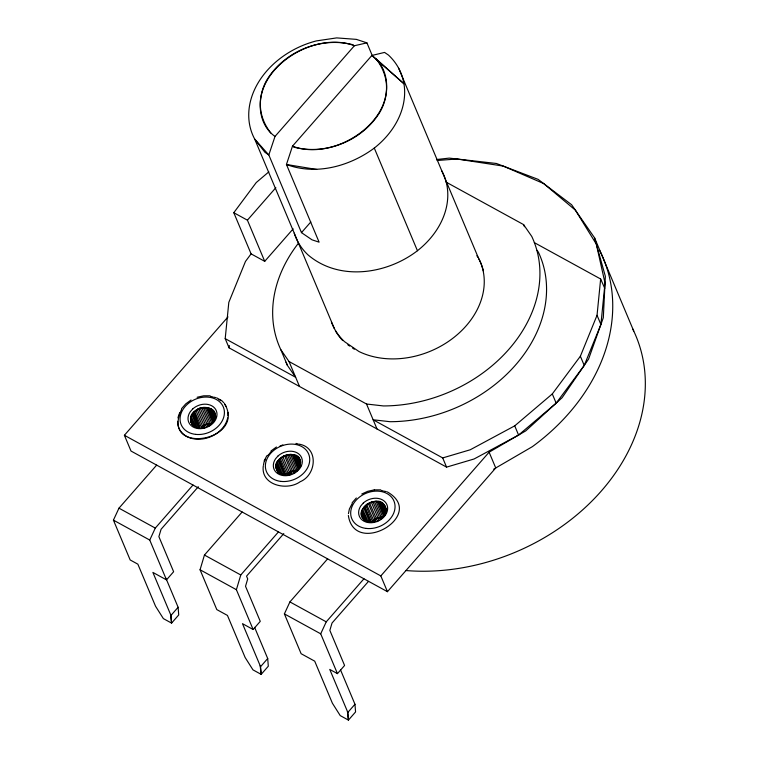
<?xml version="1.0" encoding="UTF-8"?>
<svg xmlns="http://www.w3.org/2000/svg" width="758" height="758" viewBox="0 0 758 758"><rect width="100%" height="100%" fill="white"/><g stroke="black" fill="none" stroke-linecap="round" stroke-linejoin="round"><path stroke-width="1.14" d="M190.58 420.283L191.916 415.033M276.282 464.739L276.168 465.999L279.266 473.352M361.708 511.716L361.433 514.085M385.898 510.522L384.59 514.758M191.044 417.345C189.974 421.353 192.361 425.882 196.35 427.114M278.309 472.594L276.101 467.335L276.225 465.895M276.367 464.37L279.825 473.068M300.282 465.166L300.547 462.209M300.424 463.64L299.855 459.528M361.67 511.584L362.248 510.2L367.109 521.76M365.744 520.992L361.784 511.347M437.101 160.507L456.941 158.991L503.227 166.078L543.619 183.531L575.369 210.137L596.309 244.104L605.017 283.104L600.905 324.49L584.238 365.432L556.164 403.142L518.586 435.054L474.072 458.988L446.566 467.127L229.068 347.846L225.202 338.646L228.812 302.366L245.478 261.425L251.097 253.873L233.796 212.704L256.251 182.545L268.825 171.858M229.068 347.846L229.304 345.506M537.138 250.377L538.398 252.196A137.691 107.901 -22.8 0 1 390.019 421.704L373.144 419.78L442.7 457.927L470.206 449.788L514.72 425.854L552.298 393.942L580.372 356.232L597.039 315.29L600.649 279.001L534.343 242.636M263.32 465.696C260.354 485.167 286.931 491.298 300.149 481.747C316.626 475.02 318.947 447.22 298.955 444.131M263.509 464.758L264.078 461.954M299.221 467.828C308.335 440.815 257.227 461.243 282.81 474.622M348.443 513.659L349.391 508.978L352.186 503.558M254.603 627.349L267.707 658.531L268.304 666.206L261.169 674.364L252.964 669.864L245.118 657.48L227.447 615.43L216.807 609.593L200.065 569.77L204.442 555.045L242.134 511.991M283.786 533.613L246.549 576.146L247.714 578.913L245.526 586.275L260.269 621.361L253.134 629.51L236.392 589.696L240.769 574.971L278.461 531.917M294.218 233.142A80.32 62.942 -22.8 0 0 308.099 254.963C339.196 281.455 386.817 274.33 417.44 250.727L374.291 148.075A80.32 62.942 -22.8 0 0 388.428 55.05L384.562 52.416L371.865 55.476L292.484 146.161L286.448 164.486L319.109 242.172L312.031 239.831L301.476 232.63L268.815 154.945L254.735 139.159A80.32 62.942 -22.8 0 1 316.332 40.913L336.685 37.9L356.355 39.369L366.919 42.865L372.368 55.817M366.919 42.865L354.403 45.736L275.012 136.431L268.815 154.945L264.949 152.311L254.735 139.159L334.344 328.546M276.225 464.844L276.822 463.223M277.428 461.707L276.765 463.318L281.19 473.835M362.144 510.248L362.656 509.035M385.67 511.915C386.116 486.001 342.948 513.962 369.838 521.902M192.115 414.683L197.118 427.72M213.737 420.955C219.943 410.106 203.542 403.379 196.123 410.381M384.77 514.53L385.765 512.048M340.513 669.864L354.971 704.267L355.568 711.942L348.434 720.1L340.228 715.599L332.392 703.216L314.712 661.165L301.125 653.709L284.383 613.895L289.916 601.918L327.617 558.864M368.483 581.386L332.032 623.029L329.844 630.391L344.587 665.477L337.452 673.635L320.71 633.821L326.243 621.835L363.944 578.79M165.917 578.24L178.121 607.272L178.717 614.956L171.573 623.104L163.368 618.604L155.532 606.22L137.861 564.17L130.168 559.954L113.425 520.14L118.968 508.173L156.66 465.109M198.302 486.74L161.075 529.274L158.886 536.636L173.629 571.721L166.495 579.87L149.752 540.056L155.295 528.089L192.987 485.035M181.55 409.51C159.91 456.174 247.487 441.26 224.302 403.265M264.087 461.044L266.835 455.719M264.542 461.054L265.471 459.244M192.039 414.863L191.291 416.436L195.706 426.953M213.178 421.77L210.885 424.319M279.115 459.414L277.371 461.811M297.695 469.979L299.277 467.733M362.551 509.092L368.075 521.485M363.527 507.67L364.532 506.391L371.164 522.167M191.888 414.929L192.892 413.622M193.915 412.219L200.207 428.403M212.96 422.017C225.789 400.082 180.527 405.473 192.551 425.011M279.238 459.253L285.681 475.285M362.741 508.732L363.632 507.623L369.819 522.338M383.813 515.828L384.694 514.71M293.166 228.85L264.722 261.339L247.411 220.171L275.855 187.681M301.476 232.63L310.818 221.961M436.608 159.521L449.229 158.109L496.405 163.482L538.142 179.381L571.617 204.736L594.547 237.804L605.358 276.338L603.311 317.725L588.559 359.121L562.104 397.723L525.739 430.885L489.109 452.194L495.741 467.97L387.452 591.685L131.011 451.048L124.388 435.281L228.006 316.901M181.522 408.695L185.71 403.919L191.044 400.006M195.763 410.637C201.979 404.488 216.911 407.169 215.101 417.677A9.56 7.485 -22.8 0 1 212.439 422.85L210.089 425.001L211.103 424.073M267.574 455.719L268.995 454.108M269.706 453.293L271.127 451.673M296.719 471.059L297.534 470.121M170.578 614.473L171.573 623.104L170.976 615.43L178.121 607.272M352.157 502.744L356.345 497.968M382.032 518.093L383.074 516.909M260.165 665.723L261.169 674.364L260.572 666.68L267.707 658.531M387.452 591.685L380.819 575.919L489.109 452.194M347.429 711.459L348.434 720.1L347.837 712.425L354.971 704.267M193.792 412.39L193.413 412.788L199.6 427.503M196.18 410.277L194.749 411.566L201.382 427.332L205.228 424.755L211.757 423.381L205.124 407.615M281.493 457.311L280.223 458.448L286.856 474.214L290.702 471.637L297.231 470.263L290.608 454.497L287.197 454.828M365.602 505.378L366.72 504.392M381.843 518.074L380.525 519.164M383.178 516.852L376.593 518.339L371.287 521.997M194.967 411.319L192.674 413.868L198.416 427.531M201.382 427.332L205.636 424.575L211.757 423.381M279.181 459.348L280.289 458.344M286.856 474.214L291.119 471.457L297.449 470.244M293.734 473.058L295.213 472.139M296.359 471.192L297.468 470.197M364.551 506.278L365.707 505.321L372.339 521.097L376.186 518.519L382.714 517.145L376.082 501.379L374.386 501.559M366.815 504.335L368.331 503.464L375.845 521.333M271.023 450.944L276.433 446.993M294.076 472.992L295.402 472.026M374.291 148.075C349.694 166.334 315.915 175.619 286.448 164.486L316.692 169.46M284.136 455.766L281.606 457.264M366.616 504.449L374.433 522.158M368.227 503.511L369.553 502.744M493.695 469.155L532.372 446.651A195.062 152.87 -22.8 0 0 599.635 250.424M208.478 425.93L209.729 425.257M284.544 455.596L291.802 473.665M293.791 472.964L295.042 472.281M279.674 446.291L282.8 444.88M361.756 494.017L367.753 491.307L374.12 489.905M203.911 427.929L205.266 427.484M284.354 455.7L282.857 456.581L290.361 474.451M287.633 474.915L290.797 474.262M290.74 474.356L288.959 474.896M369.449 502.8L377.721 521.599M371.221 502.203L372.68 501.711M284.487 455.691L285.908 455.179M369.866 502.62L371.325 502.156L378.839 520.026M372.576 501.758L373.116 501.616M374.651 521.712L373.059 521.892M197.118 397.258L203.675 395.809L210.108 395.799M289.452 474.716L291.053 474.356M204.129 427.683L202.32 427.891M287.471 454.705L285.851 455.283L293.365 473.153M290.456 454.374L287.689 454.639M373.012 501.673L374.49 501.502L381.122 517.278M374.31 489.867L380.743 489.858M298.358 243.299A137.691 107.901 -22.8 0 0 280.82 349.684L289.025 361.519L366.521 404.014L383.396 405.937A137.691 107.901 -22.8 0 0 531.765 236.43L523.57 224.595L446.074 182.1M196.417 427.341L199.202 427.844M292.181 454.573L290.665 454.402L293.896 454.819L298.368 457.396L300.623 462.892M281.739 474.375L284.525 474.868M375.769 501.398L381.625 502.725L386.049 513.242M369.942 521.845L365.82 520.718L363.651 519.078M293.45 454.819L298.311 457.491M283.018 474.65L281.616 474.233M376.195 501.408L381.956 502.914M368.435 521.627L367.09 521.116M353.171 44.798C320.966 36.365 284.667 51.203 267.176 79.448C256.611 97.033 257.123 123.848 275.012 136.431M293.706 147.109C325.912 155.542 362.21 140.704 379.701 112.459C390.266 94.873 389.754 68.059 371.865 55.476L403.957 83.759L376.091 58.849C414.001 108.394 340.077 164.401 292.484 146.161M210.639 396.387L212.638 396.87M213.642 397.107L215.651 397.59M295.952 443.411L297.96 443.894M381.274 490.445L383.273 490.919M384.278 491.165L386.286 491.639M354.403 45.736C306.8 27.506 232.877 83.503 270.786 133.048M381.672 502.886L382.856 503.663L386.391 512.067M280.441 473.788L279.276 472.765M280.299 473.674L277.494 470.841M604.761 288.343L600.649 279.001M233.796 212.704L247.411 220.171M251.097 253.873L264.722 261.339M225.202 338.646L295.648 377.285L287.453 365.451A137.691 107.901 -22.8 0 1 286.022 362.248M216.655 397.827L221.753 400.631L223.657 402.602M387.291 491.885C427.626 515.033 354.659 557.623 348.348 515.487M195.185 426.669L192.087 424.063L190.618 420.633M124.388 435.281L380.819 575.919M118.968 508.173L155.295 528.089M204.442 555.045L240.769 574.971M289.916 601.918L326.253 621.854M113.425 520.14L149.752 540.056M284.383 613.895L320.71 633.821M200.065 569.77L236.392 589.696M166.495 579.87L152.898 572.423L170.976 615.43M337.452 673.635L329.758 669.418L347.837 712.425M253.134 629.51L242.494 623.673L260.572 666.68M347.846 344.814L349.694 346.074M352.461 347.96L354.308 349.22M382.752 503.71L383.899 504.515L386.106 509.774M365.924 520.67L362.807 517.866M192.797 425.266L194.967 426.915M298.472 457.538L300.727 461.906M298.415 457.633L300.481 461.859M363.651 518.879L362.172 516.937L361.575 514.398M278.177 472.007L276.149 467.421M476.829 255.749L478.251 257.568A80.32 62.942 -22.8 0 1 453.9 337.452A80.32 62.942 -22.8 0 1 358.979 351.522L344.558 341.687A80.32 62.942 -22.8 0 1 331.435 322.112M383.936 504.686L386.21 508.779M384.533 505.633L385.974 509.006L385.737 511.726A9.56 7.485 -22.8 0 1 384.107 515.724M362.125 516.568L363.11 518.823M299.846 459.803L300.5 462.124M594.547 237.804L633.764 331.104M597.039 315.29L600.905 324.49M580.372 356.232L584.238 365.432M523.57 224.595L524.451 226.699M552.298 393.942L556.164 403.142M398.642 68.192L478.251 257.568M514.72 425.854L518.586 435.054M442.7 457.927L446.566 467.127M366.521 404.014L377.01 428.981M384.638 505.586L386.4 509.783M384.116 504.762L386.334 510.02M380.459 502.279L385.32 513.848M379.114 501.768L384.856 515.44M378.394 501.635L384.145 515.307M377.607 501.55L383.794 516.264M372.898 501.682L380.412 519.552M364.371 506.543L371.003 522.309M364.74 520.234L361.651 512.872L361.481 514.265M363.793 519.467L361.585 514.208L361.774 515.525M361.879 515.478L363.802 519.922M289.025 361.519L299.514 386.485M280.82 349.684L287.453 365.451M298.643 457.889L300.405 462.096M297.373 456.78L300.471 464.142M296.151 455.852L300.718 466.473M294.976 455.406L299.836 466.966M293.63 454.895L299.372 468.558M292.92 454.762L298.661 468.425M292.124 454.667L298.311 469.382M289.016 454.629L295.639 470.396M287.415 454.809L294.928 472.679M281.436 457.406L288.95 475.275M278.897 459.661L285.084 474.375M278.148 460.741L283.899 474.413M277.295 461.992L282.601 474.603M276.12 467.061L278.319 473.039M277.191 470.889L278.072 472.992M214.362 412.921L215.689 416.076M214.713 414.162L215.604 416.265M213.68 411.821L215.443 416.028M212.941 410.76L215.812 417.317M211.899 409.898L215.433 418.312M210.667 408.969L215.092 419.477M209.502 408.524L214.362 420.084M208.156 408.012L213.898 421.675M207.436 407.88L213.188 421.543M206.65 407.795L212.837 422.509M203.532 407.747L210.165 423.514M201.941 407.927L209.454 425.797M200.368 408.401L207.882 426.271M198.814 408.922L206.328 426.792M197.374 409.699L204.887 427.569M195.962 410.523L203.476 428.393M190.817 417.781L194.787 427.237M190.694 419.117L193.337 425.428M190.628 420.453L192.39 424.66M190.921 421.713L191.802 423.817M276.793 470.007L276.395 468.596M385.31 506.875L385.898 509.404M227.94 412.39A25.98 20.362 -22.8 0 1 227.978 415.678M227.665 417.904A25.98 20.362 -22.8 0 1 200.463 439.176A25.98 20.362 -22.8 0 1 177.599 421.315M177.969 417.98A25.98 20.362 -22.8 0 1 179.93 412.466M218.986 399.475A25.98 20.362 -22.8 0 1 220.919 400.679M224.842 404.497A25.98 20.362 -22.8 0 1 226.017 406.307M632.75 329A195.062 152.87 -22.8 0 1 596.328 496.518A195.062 152.87 -22.8 0 1 405.909 570.537M342.682 340.55A80.32 62.942 -22.8 0 1 335.387 330.734M478.762 258.81A80.32 62.942 -22.8 0 1 483.386 270.9M441.791 170.844A80.32 62.942 -22.8 0 1 417.44 250.727M300.424 464.701A9.56 7.485 -22.8 0 1 298.785 468.7M192.674 408.988L190.249 411.765A14.952 11.721 -22.8 0 0 200.643 428.677A14.952 11.721 -22.8 0 0 216.333 410.76A14.952 11.721 -22.8 0 0 192.674 408.988M277.996 456.013L275.571 458.789A14.952 11.721 -22.8 0 0 285.956 475.702A14.952 11.721 -22.8 0 0 301.656 457.785A14.952 11.721 -22.8 0 0 277.996 456.013M363.309 503.037L360.884 505.813A14.952 11.721 -22.8 0 0 371.278 522.736A14.952 11.721 -22.8 0 0 386.968 504.809A14.952 11.721 -22.8 0 0 363.309 503.037M366.247 528.43A22.854 17.908 -22.8 0 0 394.52 502.649A22.854 17.908 -22.8 0 0 357.852 498.461A22.854 17.908 -22.8 0 0 366.247 528.43M280.924 481.396A22.854 17.908 -22.8 0 0 309.198 455.624A22.854 17.908 -22.8 0 0 272.529 451.436A22.854 17.908 -22.8 0 0 280.924 481.396M195.611 434.372A22.854 17.908 -22.8 0 0 223.885 408.59A22.854 17.908 -22.8 0 0 187.217 404.412A22.854 17.908 -22.8 0 0 195.611 434.372"/></g></svg>
